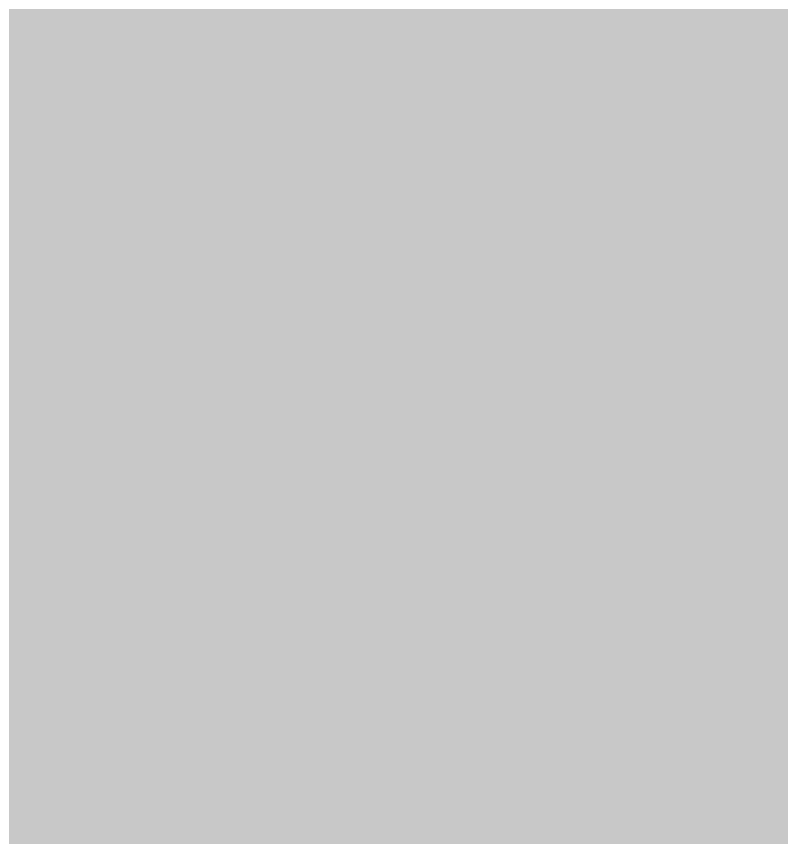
# Model space of a CAD drawing. Extents: x 0 to 196, y 0 to 139.
# Drawn here: x 114.3684 to 114.4498, y 76.1623 to 76.2496 of the extents above; entities that cross this region are included whole.
import ezdxf
from ezdxf.enums import TextEntityAlignment as Align

# ---------------------------------------------------------------- set-up
doc = ezdxf.new("R2010")
doc.units = 0
doc.layers.get('0').update_dxf_attribs({"linetype": 'CONTINUOUS'})
for name, color, linetype in [('COND', 80, 'CONTINUOUS'), ('COND2', 2, 'CONTINUOUS'), ('SOLDER_MASK', 85, 'CONTINUOUS')]:
    doc.layers.add(name, color=color, linetype=linetype)

# ---------------------------------------------------------------- blocks, each defined once
blk = doc.blocks.new('VIA')
at = {"layer": 'COND'}
blk.add_hatch(color=256, dxfattribs=at).paths.add_polyline_path([(0.3048, 0, 1), (-0.3048, 0, 1)], flags=0)
at = {"layer": 'COND2'}
blk.add_hatch(color=256, dxfattribs=at).paths.add_polyline_path([(0.3048, 0, 1), (-0.3048, 0, 1)], flags=0)
at = {"layer": 'SOLDER_MASK'}
blk.add_hatch(color=256, dxfattribs=at).paths.add_polyline_path([(0.5588, 0, 1), (-0.5588, 0, 1)], flags=0)
blk = doc.blocks.new('FIGURE_CIRCLE')
blk.add_circle((0, 0), 0.5)

msp = doc.modelspace()

# ---------------------------------------------------------------- hatches: boundary and pattern name
at = {"layer": 'COND2'}
msp.add_hatch(color=256, dxfattribs=at).paths.add_polyline_path([(129.4765, 99.06, -0.414214), (129.54, 99.1235, -0.19893), (129.5849, 99.1049), (131.1089, 97.5809, -0.19893), (131.1275, 97.536), (131.1275, 95.7228), (131.3502, 95.5001, -0.19893), (131.3688, 95.4552), (131.3688, 95.0448, -0.19893), (131.3502, 94.9999), (131.1275, 94.7772), (131.1275, 92.964, -0.19893), (131.1089, 92.9191), (114.3449, 76.1551, -0.19893), (114.3, 76.1365, -0.414214), (114.2365, 76.2, -0.19893), (114.2551, 76.2449), (131.0005, 92.9903), (131.0005, 94.8035, -0.19893), (131.0191, 94.8484), (131.2418, 95.0711), (131.2418, 95.4289), (131.0191, 95.6516, -0.19893), (131.0005, 95.6965), (131.0005, 97.5097), (129.4951, 99.0151, -0.19893)], flags=0)

# ---------------------------------------------------------------- block references
at = {"layer": 'COND'}
msp.add_blockref('VIA', (114.3, 76.2), dxfattribs=at)
at = {"layer": 'MANUFACTURING_NCDRILL_FIGURE', "xscale": 1.27, "yscale": 1.27}
msp.add_blockref('FIGURE_CIRCLE', (114.3, 76.2), dxfattribs=at)

# ---------------------------------------------------------------- texts
at = {"layer": 'MANUFACTURING_NCDRILL_FIGURE'}
msp.add_text('+', height=0.635, dxfattribs=at).set_placement((114.3, 76.2), align=Align.MIDDLE_CENTER)

doc.saveas('drawing.dxf')
